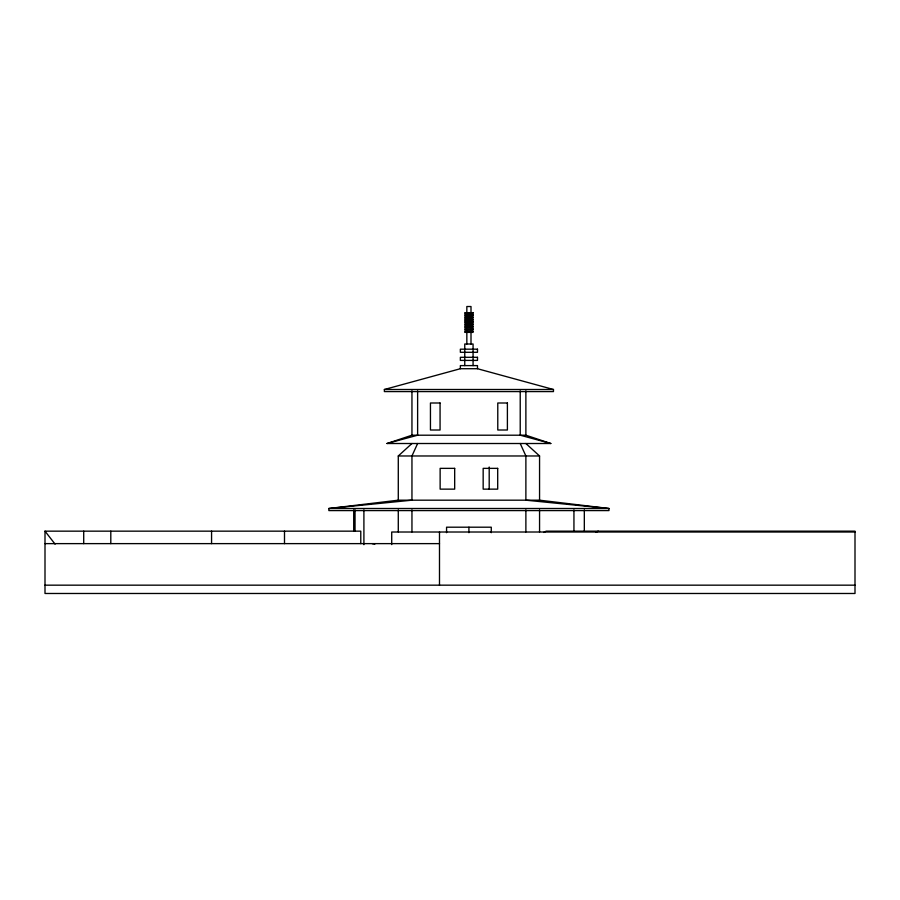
<?xml version="1.0" encoding="UTF-8"?>
<svg xmlns="http://www.w3.org/2000/svg" width="900" height="900" viewBox="0 0 900 900"><rect width="100%" height="100%" fill="white"/><g stroke="black" fill="none" stroke-linecap="round" stroke-linejoin="round"><path stroke-width="1.35" d="M417.623 443.509L411.952 455.974L411.952 500.186L328.86 508.5L328.86 510.581L608.985 510.581L608.985 508.5L539.561 500.186L398.284 500.186L328.86 508.5L608.985 508.5L525.881 500.186L525.881 455.974L520.222 443.509M398.284 500.186L398.284 455.974L411.952 443.509M543.701 532.462L546.165 531.158L855 531.158L855 593.482L45 593.482L45 531.158L360.776 531.158L360.776 543.623M595.778 532.339L598.252 531.158M387.022 443.509L411.952 435.206L525.881 435.206L550.811 443.509L387.022 443.509L417.623 435.206L417.623 390.881M384.379 389.498L460.361 368.719L477.484 368.719L553.466 389.498L553.466 391.579L384.379 391.579L384.379 389.498L553.466 389.498M398.284 455.974L539.561 455.974L539.561 500.186M855 532.012L391.714 532.012L391.714 544.601M45 543.623L439.493 543.623M45 585.169L855 585.169M372.139 543.623L374.861 544.106M550.811 443.509L520.222 435.206L520.222 390.881M525.881 443.509L539.561 455.974M45 531.158L55.102 544.163M584.325 509.895L584.325 530.775M573.941 509.895L573.941 530.775M539.561 509.873L539.561 531.911M525.881 390.881L525.881 435.206M525.881 509.873L525.881 531.911M491.276 532.688L491.276 527.197L446.569 527.197L446.569 532.688M489.195 467.01L489.195 489.127M477.484 368.719L477.484 365.603L460.361 365.603L460.361 368.719M473.074 365.603L473.074 344.002L464.76 344.002L464.76 365.603M471.004 312.502L471.004 306.517L466.841 306.517L466.841 312.502M471.004 313.695L471.004 320.591M471.004 322.785L471.004 327.499M471.004 329.929L471.004 344.002M468.923 527.197L468.923 532.688M466.841 313.695L466.841 320.591M466.841 322.785L466.841 327.499M466.841 329.929L466.841 344.002M439.493 532.012L439.493 585.169M411.952 390.825L411.952 435.206M411.952 509.873L411.952 531.911M398.284 509.873L398.284 531.911M363.904 509.895L363.904 544.702M355.039 509.895L355.039 530.775M353.711 509.895L353.711 530.775M284.501 531.158L284.501 543.623M211.567 531.158L211.567 543.623M110.801 531.158L110.801 543.623M83.711 531.158L83.711 543.623M473.074 312.66L464.76 312.66L464.76 313.695L473.074 313.695L473.074 312.66M473.074 314.921L464.76 314.921L464.76 315.956L473.074 315.956L473.074 314.921M473.074 317.261L464.76 317.261L464.76 318.296L473.074 318.296L473.074 317.261M473.074 319.545L464.76 319.545L464.76 320.591L473.074 320.591L473.074 319.545M473.074 321.739L464.76 321.739L464.76 322.785L473.074 322.785L473.074 321.739M473.074 324.113L464.76 324.113L464.76 325.159L473.074 325.159L473.074 324.113M473.074 326.452L464.76 326.452L464.76 327.499L473.074 327.499L473.074 326.452M473.074 328.894L464.76 328.894L464.76 329.929L473.074 329.929L473.074 328.894M473.074 331.335L464.76 331.335L464.76 332.37L473.074 332.37L473.074 331.335M477.484 349.178L460.361 349.178L460.361 352.294L477.484 352.294L477.484 349.178M477.484 357.3L460.361 357.3L460.361 360.416L477.484 360.416L477.484 357.3M440.066 402.998L430.447 402.998L430.447 430.009L440.066 430.009L440.066 402.998M507.397 402.998L497.779 402.998L497.779 430.009L507.397 430.009L507.397 402.998M454.68 468.36L440.134 468.36L440.134 489.139L454.68 489.139L454.68 468.36M497.7 468.36L483.165 468.36L483.165 489.139L497.7 489.139L497.7 468.36"/></g></svg>
